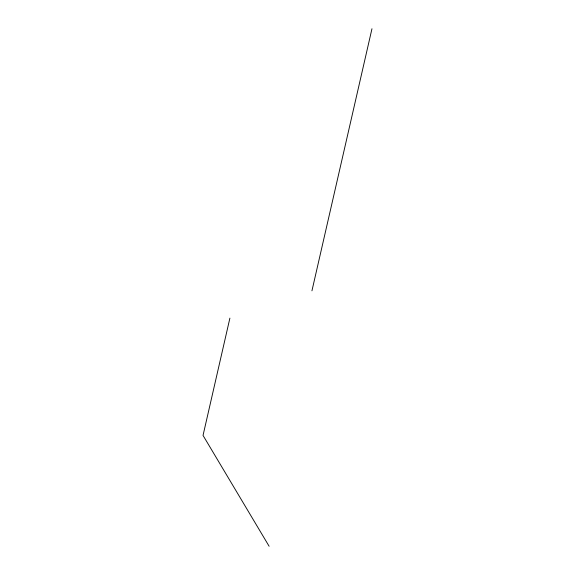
<?xml version="1.0" encoding="UTF-8"?>
<svg xmlns="http://www.w3.org/2000/svg" width="575" height="575" viewBox="0 0 575 575"><rect width="100%" height="100%" fill="white"/><g stroke="black" fill="none" stroke-linecap="round" stroke-linejoin="round"><path stroke-width="0.86" d="M229.899 318.126L203.033 435.419L269.114 546.25M311.938 290.821L371.967 28.75"/></g></svg>
